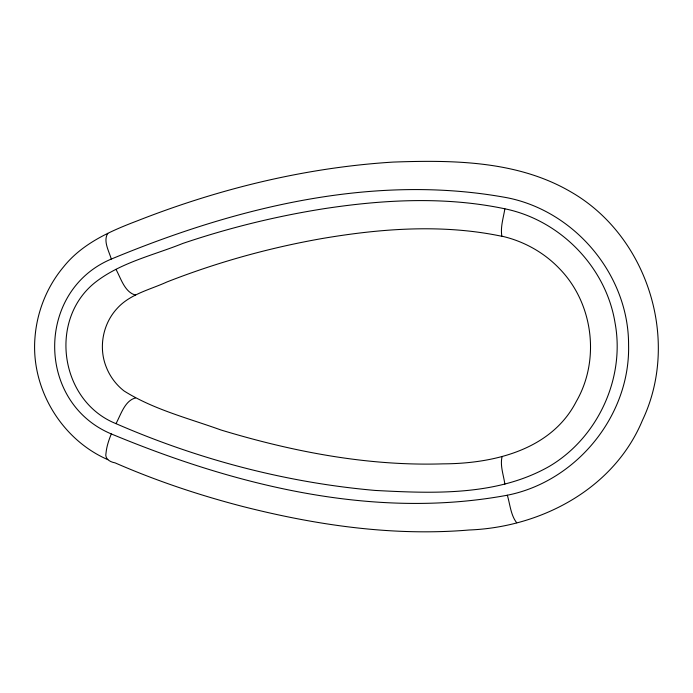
<?xml version="1.0" encoding="UTF-8"?>
<svg xmlns="http://www.w3.org/2000/svg" width="693" height="693" viewBox="0 0 693 693"><rect width="100%" height="100%" fill="white"/><g stroke="black" fill="none" stroke-linecap="round" stroke-linejoin="round"><path stroke-width="1.04" d="M504.859 208.801C560.1 220.105 605.951 266.9 615.02 322.721C625.381 378.127 597.756 437.768 549.306 466.372C496.907 496.197 433.446 493.503 375.164 490.436C285.897 482.614 198.094 459.39 115.982 423.64C59.581 401.056 47.817 318.572 96.284 281.566C121.57 262.275 153.768 255.145 182.822 243.434C228.915 227.841 276.342 216.19 324.411 208.636C384.009 199.558 445.495 196.31 504.859 208.801C503.439 217.758 500.294 227.105 501.845 236.166C523.579 241.121 543.927 252.382 559.364 268.546C593.147 302.997 600.476 359.632 576.299 401.455C551.351 450.121 493.347 463.686 443.009 463.851C367.732 466.25 292.784 451.715 220.998 430.006C188.453 418.251 153.638 409.563 124.125 390.999C116.199 384.858 109.97 376.559 106.324 367.212C98.354 347.704 102.746 323.995 117.039 308.55C129.981 294.031 150.009 289.717 167.022 281.938C217.186 262.292 269.343 247.782 322.41 238.479C381.592 228.447 442.914 223.865 502.104 236.339M111.296 433.931C234.962 485.308 373.354 520.062 507.328 495.218C576.429 481.548 630.37 415.54 628.577 344.88C628.785 275.355 575.303 211.287 507.328 197.782C373.354 172.938 234.962 207.692 111.296 259.069C35.802 290.688 35.802 402.312 111.296 433.931C108.844 440.012 106.679 446.318 106.038 452.884C104.487 458.792 109.84 461.954 115.073 462.855C156.436 480.916 199.376 495.252 243.052 506.566C316.64 525.242 393.122 536.417 469.109 529.998C540.973 527.234 613.842 489.033 642.428 420.348C680.483 340.376 647.73 236.036 570.989 191.961C517.619 160.655 453.153 159.936 393.104 162.084C305.292 167.576 218.78 188.791 137.032 220.954C109.962 231.228 82.172 243.572 63.635 266.796C47.029 286.538 37.015 311.599 35.005 337.292C30.613 388.037 61.053 439.336 107.805 459.641M115.982 423.64C120.868 414.726 124.783 400.554 135.611 397.929M502.104 456.661C499.844 465.445 503.655 475.277 504.859 484.199M107.805 233.359C102.885 240.965 109.052 251.256 111.296 259.069M135.611 295.071C124.783 292.446 120.868 278.274 115.982 269.36M516.692 522.756C510.767 515.28 510.048 504.296 507.328 495.218"/></g></svg>
